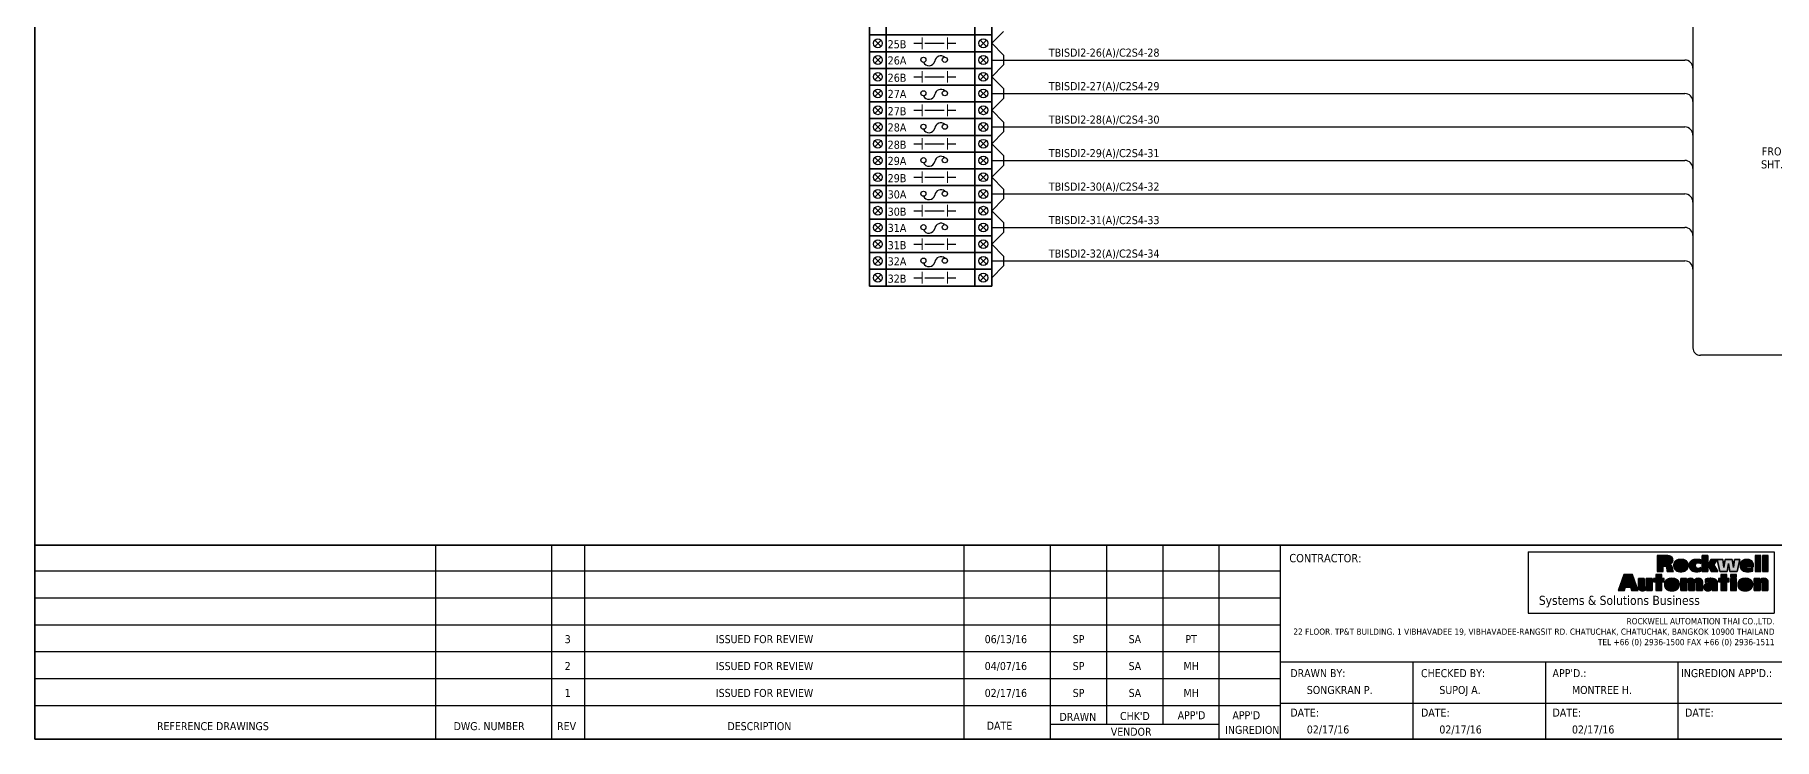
# Model space of a CAD drawing. Header units: millimetres. Extents: x 0 to 1792788, y -13 to 262234.
# Drawn here: x 792796 to 858367, y 92247 to 118815 of the extents above; entities that cross this region are included whole.
import ezdxf
from ezdxf.enums import TextEntityAlignment as Align

# ---------------------------------------------------------------- set-up
doc = ezdxf.new("R2010")
doc.units = ezdxf.units.MM
for name, color, linetype, lineweight in [('GT_1', 9, 'Continuous', 25), ('HELPPOINT', 7, 'Continuous', 25), ('MEMBER', 7, 'Continuous', 25), ('power', 7, 'Continuous', 25), ('RA_LOGO', 2, 'Continuous', 25)]:
    doc.layers.add(name, color=color, linetype=linetype, lineweight=lineweight)
doc.styles.add('Tahoma', font='')
doc.styles.get('Tahoma').set_extended_font_data('Tahoma')

# ---------------------------------------------------------------- blocks, each defined once
blk = doc.blocks.new('RA_LOGO1')
at = {"layer": 'RA_LOGO', "linetype": 'Continuous', "ltscale": 25.4}
for color, points in [(1, [(25.08, 13.7), (25.84, 13.7), (26.23, 13.67), (26.56, 13.54), (26.8, 13.24), (26.94, 12.83), (27.04, 12.29), (27.12, 11.7), (27.19, 11.14), (27.27, 10.68), (30.82, 10.68), (30.67, 11.15), (30.56, 11.68), (30.46, 12.24), (30.35, 12.8), (30.2, 13.35), (29.98, 13.85), (29.61, 14.28), (29.13, 14.61), (28.44, 14.82), (29, 14.99), (29.46, 15.19), (29.85, 15.46), (30.17, 15.78), (30.4, 16.18), (30.55, 16.64), (30.6, 17.18), (30.57, 17.62), (30.48, 18.01), (30.32, 18.35), (30.11, 18.65), (29.84, 18.9), (29.51, 19.1), (29.14, 19.27), (28.72, 19.39), (28.24, 19.48), (27.73, 19.53), (27.17, 19.55), (21.67, 19.55), (21.67, 10.68), (25.08, 10.68)]), (1, [(50.11, 19.54), (46.91, 19.54), (46.91, 10.68), (50.11, 10.68), (50.11, 14.38)]), (1, [(76.39, 10.68), (79.51, 10.68), (79.51, 19.54), (76.39, 19.54)]), (1, [(83.61, 19.54), (80.49, 19.54), (80.49, 10.68), (83.61, 10.68)]), (1, [(24.93, 15.68), (24.93, 17.57), (25.87, 17.57), (26.51, 17.51), (27, 17.24), (27.2, 16.65), (27.08, 16.12), (26.77, 15.83), (26.32, 15.71), (25.82, 15.68)]), (1, [(33.03, 17.18), (32.63, 17.03), (32.27, 16.84), (31.96, 16.62), (31.68, 16.36), (31.45, 16.07), (31.25, 15.75), (31.1, 15.39), (31, 15), (30.93, 14.57), (30.91, 14.11), (30.93, 13.67), (30.98, 13.25), (31.08, 12.86), (31.21, 12.5), (31.38, 12.17), (31.58, 11.87), (31.82, 11.59), (32.1, 11.35), (32.41, 11.13), (32.76, 10.95), (33.14, 10.8), (33.56, 10.69), (34.01, 10.6), (34.49, 10.55), (35.01, 10.53), (35.53, 10.55), (36.01, 10.6), (36.46, 10.69), (36.88, 10.8), (37.26, 10.95), (37.61, 11.13), (37.92, 11.35), (38.2, 11.59), (38.44, 11.87), (38.65, 12.17), (38.82, 12.5), (38.95, 12.86), (39.05, 13.25), (39.11, 13.67), (39.12, 14.11), (39.1, 14.57), (39.04, 15), (38.93, 15.39), (38.78, 15.75), (38.58, 16.07), (38.34, 16.36), (38.07, 16.62), (37.75, 16.84), (37.39, 17.03), (36.99, 17.18), (36.55, 17.3), (36.08, 17.38), (35.56, 17.44), (35.01, 17.45), (34.46, 17.44), (33.94, 17.38), (33.46, 17.3)]), (1, [(34.56, 15.35), (35.01, 15.55), (35.47, 15.35), (35.67, 14.84), (35.72, 14.11), (35.69, 13.44), (35.6, 12.91), (35.38, 12.56), (35.01, 12.43), (34.64, 12.56), (34.43, 12.91), (34.34, 13.44), (34.32, 14.11), (34.36, 14.84)]), (1, [(43.1, 14.6), (43.31, 15.02), (43.64, 15.31), (44.08, 15.49), (44.61, 15.55), (45.15, 15.51), (45.63, 15.39), (46.05, 15.22), (46.05, 17.18), (45.54, 17.3), (44.99, 17.38), (44.39, 17.44), (43.72, 17.45), (43.17, 17.44), (42.65, 17.38), (42.17, 17.3), (41.73, 17.18), (41.34, 17.03), (40.98, 16.84), (40.66, 16.62), (40.39, 16.36), (40.15, 16.07), (39.96, 15.75), (39.81, 15.39), (39.7, 15), (39.64, 14.57), (39.62, 14.11), (39.63, 13.67), (39.69, 13.25), (39.79, 12.86), (39.92, 12.5), (40.08, 12.17), (40.29, 11.87), (40.53, 11.59), (40.81, 11.35), (41.12, 11.13), (41.47, 10.95), (41.85, 10.8), (42.27, 10.69), (42.72, 10.6), (43.2, 10.55), (43.72, 10.53), (44.4, 10.55), (45, 10.61), (45.56, 10.72), (46.1, 10.86), (46.1, 12.83), (45.64, 12.61), (45.15, 12.48), (44.61, 12.43), (44.08, 12.5), (43.64, 12.71), (43.31, 13.04), (43.1, 13.5), (43.02, 14.06)]), (1, [(50.14, 14.38), (51.94, 10.68), (55.55, 10.68), (53.36, 14.38), (55.2, 17.31), (51.71, 17.31)]), (1, [(56.71, 10.68), (60.73, 10.68), (61.55, 15.18), (61.57, 15.18), (62.36, 10.68), (66.35, 10.68), (67.84, 17.31), (64.91, 17.31), (64.33, 12.97), (64.31, 12.97), (63.57, 17.31), (59.72, 17.31), (59.03, 12.97), (59.01, 12.97), (58.37, 17.31), (55.23, 17.31)]), (1, [(71.56, 10.55), (72.08, 10.53), (72.63, 10.54), (73.16, 10.57), (73.68, 10.62), (74.17, 10.7), (74.63, 10.79), (75.07, 10.91), (75.07, 12.63), (74.64, 12.45), (74.12, 12.32), (73.53, 12.23), (72.9, 12.21), (72.35, 12.23), (71.88, 12.33), (71.49, 12.51), (71.23, 12.8), (71.12, 13.23), (75.55, 13.23), (75.55, 13.62), (75.54, 14.09), (75.5, 14.54), (75.42, 14.96), (75.32, 15.36), (75.17, 15.73), (75, 16.07), (74.78, 16.37), (74.53, 16.65), (74.23, 16.88), (73.89, 17.08), (73.51, 17.24), (73.08, 17.36), (72.6, 17.43), (72.08, 17.45), (71.52, 17.43), (71, 17.38), (70.53, 17.3), (70.09, 17.18), (69.69, 17.02), (69.33, 16.84), (69.02, 16.62), (68.74, 16.36), (68.51, 16.07), (68.32, 15.75), (68.17, 15.39), (68.06, 15), (67.99, 14.58), (67.97, 14.12), (67.99, 13.67), (68.05, 13.26), (68.14, 12.87), (68.27, 12.5), (68.44, 12.17), (68.64, 11.87), (68.88, 11.59), (69.16, 11.35), (69.47, 11.14), (69.82, 10.95), (70.2, 10.8), (70.62, 10.69), (71.07, 10.6)]), (1, [(71.11, 14.63), (71.15, 15.19), (71.41, 15.7), (71.98, 15.93), (72.51, 15.7), (72.73, 15.19), (72.78, 14.63)]), (252, [(6.92, 1.95), (7.51, 0), (11.14, 0), (7.93, 9.01), (3.16, 9.01), (0, 0), (3.45, 0), (4, 1.95)]), (252, [(6.49, 4.11), (4.49, 4.11), (5.49, 7.12)]), (252, [(18.93, 6.73), (15.68, 6.73), (15.68, 2.85), (15.66, 2.44), (15.51, 2.08), (15.1, 1.93), (14.7, 2.08), (14.55, 2.44), (14.53, 2.85), (14.53, 6.73), (11.28, 6.73), (11.28, 2.05), (11.31, 1.58), (11.4, 1.16), (11.57, 0.79), (11.81, 0.47), (12.13, 0.21), (12.54, 0.01), (13.04, -0.11), (13.64, -0.15), (14.18, -0.11), (14.7, 0.03), (15.16, 0.29), (15.55, 0.66), (15.86, 1.2), (15.86, 0), (18.93, 0)]), (252, [(24.29, 4.85), (25.69, 4.85), (25.69, 6.73), (24.29, 6.73), (24.29, 9.01), (21.03, 9.01), (21.03, 6.73), (19.65, 6.73), (19.65, 4.85), (21.03, 4.85), (21.03, 0), (24.29, 0)]), (252, [(28.96, -0.08), (29.45, -0.13), (29.98, -0.15), (30.5, -0.13), (30.99, -0.08), (31.45, 0.01), (31.87, 0.13), (32.26, 0.28), (32.62, 0.46), (32.93, 0.68), (33.22, 0.93), (33.46, 1.2), (33.67, 1.51), (33.85, 1.85), (33.98, 2.22), (34.08, 2.61), (34.14, 3.04), (34.16, 3.49), (34.13, 3.96), (34.07, 4.39), (33.95, 4.79), (33.8, 5.15), (33.6, 5.48), (33.36, 5.77), (33.08, 6.03), (32.76, 6.26), (32.39, 6.45), (31.99, 6.6), (31.54, 6.73), (31.06, 6.81), (30.54, 6.86), (29.98, 6.88), (29.41, 6.86), (28.89, 6.81), (28.4, 6.73), (27.96, 6.6), (27.56, 6.45), (27.19, 6.26), (26.87, 6.03), (26.59, 5.77), (26.35, 5.48), (26.16, 5.15), (26.01, 4.79), (25.9, 4.39), (25.83, 3.96), (25.81, 3.49), (25.83, 3.04), (25.89, 2.61), (25.98, 2.22), (26.11, 1.85), (26.28, 1.51), (26.49, 1.2), (26.74, 0.93), (27.02, 0.68), (27.33, 0.46), (27.69, 0.28), (28.07, 0.13), (28.5, 0.01)]), (252, [(29.6, 1.91), (29.39, 2.27), (29.29, 2.81), (29.27, 3.49), (29.31, 4.22), (29.51, 4.75), (29.98, 4.95), (30.44, 4.75), (30.65, 4.22), (30.69, 3.49), (30.67, 2.81), (30.57, 2.27), (30.35, 1.91), (29.98, 1.78)]), (252, [(38.22, 3.88), (38.24, 4.29), (38.39, 4.65), (38.8, 4.8), (39.2, 4.65), (39.35, 4.29), (39.37, 3.88), (39.37, 0), (42.62, 0), (42.62, 3.88), (42.64, 4.29), (42.79, 4.65), (43.19, 4.8), (43.61, 4.65), (43.76, 4.29), (43.78, 3.88), (43.78, 0), (47.03, 0), (47.03, 4.04), (47.03, 4.4), (47.01, 4.76), (46.98, 5.12), (46.91, 5.47), (46.81, 5.8), (46.64, 6.09), (46.42, 6.36), (46.12, 6.57), (45.73, 6.74), (45.25, 6.84), (44.66, 6.88), (44.14, 6.83), (43.61, 6.7), (43.12, 6.47), (42.73, 6.15), (42.48, 5.71), (42.24, 6.16), (41.88, 6.48), (41.42, 6.71), (40.91, 6.84), (40.37, 6.88), (39.87, 6.85), (39.4, 6.75), (38.98, 6.57), (38.61, 6.32), (38.3, 5.99), (38.04, 5.51), (38.04, 6.73), (34.97, 6.73), (34.97, 0), (38.22, 0)]), (252, [(47.83, 1.33), (47.98, 0.92), (48.22, 0.58), (48.54, 0.31), (48.91, 0.1), (49.33, -0.04), (49.78, -0.12), (50.24, -0.15), (50.78, -0.11), (51.28, 0.03), (51.73, 0.25), (52.12, 0.56), (52.46, 1.01), (52.46, 0), (55.48, 0), (55.48, 4.08), (55.45, 4.58), (55.35, 5.01), (55.2, 5.39), (54.99, 5.72), (54.74, 5.99), (54.45, 6.22), (54.12, 6.41), (53.76, 6.56), (53.39, 6.67), (52.99, 6.76), (52.59, 6.82), (52.18, 6.86), (51.77, 6.88), (51.36, 6.88), (50.68, 6.87), (50.11, 6.82), (49.59, 6.75), (49.09, 6.64), (48.55, 6.5), (48.55, 4.61), (49.06, 4.83), (49.62, 5.02), (50.21, 5.14), (50.8, 5.18), (51.29, 5.16), (51.75, 5.09), (52.14, 4.92), (52.41, 4.64), (52.51, 4.2), (52.15, 4.24), (51.71, 4.27), (51.25, 4.29), (50.8, 4.28), (50.36, 4.24), (49.92, 4.17), (49.49, 4.07), (49.09, 3.92), (48.73, 3.72), (48.41, 3.47), (48.15, 3.16), (47.95, 2.79), (47.82, 2.34), (47.77, 1.82)]), (252, [(50.74, 2.19), (50.97, 2.7), (51.52, 2.91), (52.19, 2.95), (52.51, 2.95), (52.51, 2.75), (52.4, 2.18), (52.06, 1.73), (51.51, 1.55), (51.08, 1.61), (50.83, 1.82)]), (252, [(57.34, 0), (60.59, 0), (60.59, 4.85), (61.99, 4.85), (61.99, 6.74), (60.59, 6.74), (60.59, 9.01), (57.34, 9.01), (57.34, 6.74), (55.95, 6.74), (55.95, 4.85), (57.34, 4.85)]), (252, [(66.02, 7.52), (66.02, 9), (62.76, 9), (62.76, 7.52)]), (252, [(62.76, 0), (66.02, 0), (66.02, 6.72), (62.76, 6.72)]), (252, [(69.87, -0.08), (70.36, -0.13), (70.88, -0.15), (71.41, -0.13), (71.9, -0.08), (72.36, 0.01), (72.78, 0.13), (73.17, 0.28), (73.53, 0.46), (73.84, 0.68), (74.13, 0.93), (74.37, 1.2), (74.58, 1.51), (74.76, 1.85), (74.89, 2.22), (74.99, 2.61), (75.05, 3.04), (75.06, 3.49), (75.04, 3.96), (74.98, 4.39), (74.86, 4.79), (74.71, 5.15), (74.51, 5.48), (74.27, 5.77), (73.99, 6.03), (73.67, 6.26), (73.3, 6.45), (72.9, 6.6), (72.45, 6.73), (71.97, 6.81), (71.45, 6.86), (70.88, 6.88), (70.32, 6.86), (69.8, 6.81), (69.31, 6.73), (68.87, 6.6), (68.47, 6.45), (68.1, 6.26), (67.78, 6.03), (67.5, 5.77), (67.26, 5.48), (67.07, 5.15), (66.92, 4.79), (66.81, 4.39), (66.74, 3.96), (66.72, 3.49), (66.74, 3.04), (66.79, 2.61), (66.89, 2.22), (67.02, 1.85), (67.19, 1.51), (67.4, 1.2), (67.65, 0.93), (67.93, 0.68), (68.24, 0.46), (68.6, 0.28), (68.98, 0.13), (69.41, 0.01)]), (252, [(70.51, 1.91), (70.3, 2.27), (70.2, 2.81), (70.18, 3.49), (70.22, 4.22), (70.42, 4.75), (70.88, 4.95), (71.35, 4.75), (71.56, 4.22), (71.6, 3.49), (71.58, 2.81), (71.48, 2.27), (71.26, 1.91), (70.88, 1.78)]), (252, [(79.16, 3.88), (79.18, 4.29), (79.33, 4.65), (79.74, 4.8), (80.15, 4.65), (80.29, 4.29), (80.31, 3.88), (80.31, 0), (83.57, 0), (83.57, 4.69), (83.53, 5.15), (83.44, 5.57), (83.27, 5.95), (83.03, 6.27), (82.71, 6.53), (82.3, 6.72), (81.8, 6.84), (81.2, 6.88), (80.66, 6.83), (80.15, 6.69), (79.68, 6.43), (79.29, 6.06), (78.98, 5.52), (78.98, 6.73), (75.91, 6.73), (75.91, 0), (79.16, 0)])]:
    blk.add_hatch(color=color, dxfattribs=at).paths.add_polyline_path(points, flags=0)
at = {"layer": 'RA_LOGO', "color": 1, "linetype": 'Continuous', "ltscale": 25.4}
for points in [[(29.14, 19.27), (28.72, 19.39), (28.24, 19.48), (27.73, 19.53), (27.17, 19.55), (21.67, 19.55), (21.67, 10.68), (25.08, 10.68), (25.08, 13.7), (25.84, 13.7), (26.23, 13.67), (26.56, 13.54), (26.8, 13.24), (26.94, 12.83), (27.04, 12.29), (27.12, 11.7), (27.19, 11.14), (27.27, 10.68), (30.82, 10.68), (30.67, 11.15), (30.56, 11.68), (30.46, 12.24), (30.35, 12.8), (30.2, 13.35), (29.98, 13.85), (29.61, 14.28), (29.13, 14.61), (28.48, 14.81), (28.48, 14.83), (29, 14.99), (29.46, 15.19), (29.85, 15.46), (30.17, 15.78), (30.4, 16.18), (30.55, 16.64), (30.6, 17.18), (30.57, 17.62), (30.48, 18.01), (30.32, 18.35), (30.11, 18.65), (29.84, 18.9), (29.51, 19.1)], [(25.08, 13.7), (25.84, 13.7), (26.23, 13.67), (26.56, 13.54), (26.8, 13.24), (26.94, 12.83), (27.04, 12.29), (27.12, 11.7), (27.19, 11.14), (27.27, 10.68), (30.82, 10.68), (30.67, 11.15), (30.56, 11.68), (30.46, 12.24), (30.35, 12.8), (30.2, 13.35), (29.98, 13.85), (29.61, 14.28), (29.13, 14.61), (28.44, 14.82), (29, 14.99), (29.46, 15.19), (29.85, 15.46), (30.17, 15.78), (30.4, 16.18), (30.55, 16.64), (30.6, 17.18), (30.57, 17.62), (30.48, 18.01), (30.32, 18.35), (30.11, 18.65), (29.84, 18.9), (29.51, 19.1), (29.14, 19.27), (28.72, 19.39), (28.24, 19.48), (27.73, 19.53), (27.17, 19.55), (21.67, 19.55), (21.67, 10.68), (25.08, 10.68)], [(50.11, 10.68), (46.91, 10.68), (46.91, 19.54), (50.11, 19.54), (50.11, 14.38), (50.14, 14.38), (50.11, 14.38)], [(50.11, 19.54), (46.91, 19.54), (46.91, 10.68), (50.11, 10.68), (50.11, 14.38)], [(76.39, 10.68), (79.51, 10.68), (79.51, 19.54), (76.39, 19.54)], [(76.39, 10.68), (79.51, 10.68), (79.51, 19.54), (76.39, 19.54)], [(80.49, 10.68), (83.61, 10.68), (83.61, 19.54), (80.49, 19.54)], [(83.61, 19.54), (80.49, 19.54), (80.49, 10.68), (83.61, 10.68)], [(24.93, 15.68), (24.93, 17.57), (25.87, 17.57), (26.51, 17.51), (27, 17.24), (27.2, 16.65), (27.08, 16.12), (26.77, 15.83), (26.32, 15.71), (25.82, 15.68)], [(25.82, 15.68), (24.93, 15.68), (24.93, 17.57), (25.87, 17.57), (26.51, 17.51), (27, 17.24), (27.2, 16.65), (27.08, 16.12), (26.77, 15.83), (26.32, 15.71)], [(36.99, 17.18), (36.55, 17.3), (36.08, 17.38), (35.56, 17.44), (35.01, 17.45), (34.46, 17.44), (33.94, 17.38), (33.46, 17.3), (33.03, 17.18), (32.63, 17.03), (32.27, 16.84), (31.96, 16.62), (31.68, 16.36), (31.45, 16.07), (31.25, 15.75), (31.1, 15.39), (31, 15), (30.93, 14.57), (30.91, 14.11), (30.91, 14.11), (30.93, 13.67), (30.98, 13.25), (31.08, 12.86), (31.21, 12.5), (31.38, 12.17), (31.58, 11.87), (31.82, 11.59), (32.1, 11.35), (32.41, 11.13), (32.76, 10.95), (33.14, 10.8), (33.56, 10.69), (34.01, 10.6), (34.49, 10.55), (35.01, 10.53), (35.53, 10.55), (36.01, 10.6), (36.46, 10.69), (36.88, 10.8), (37.26, 10.95), (37.61, 11.13), (37.92, 11.35), (38.2, 11.59), (38.44, 11.87), (38.65, 12.17), (38.82, 12.5), (38.95, 12.86), (39.05, 13.25), (39.11, 13.67), (39.12, 14.11), (39.1, 14.57), (39.04, 15), (38.93, 15.39), (38.78, 15.75), (38.58, 16.07), (38.34, 16.36), (38.07, 16.62), (37.75, 16.84), (37.39, 17.03)], [(33.03, 17.18), (32.63, 17.03), (32.27, 16.84), (31.96, 16.62), (31.68, 16.36), (31.45, 16.07), (31.25, 15.75), (31.1, 15.39), (31, 15), (30.93, 14.57), (30.91, 14.11), (30.93, 13.67), (30.98, 13.25), (31.08, 12.86), (31.21, 12.5), (31.38, 12.17), (31.58, 11.87), (31.82, 11.59), (32.1, 11.35), (32.41, 11.13), (32.76, 10.95), (33.14, 10.8), (33.56, 10.69), (34.01, 10.6), (34.49, 10.55), (35.01, 10.53), (35.53, 10.55), (36.01, 10.6), (36.46, 10.69), (36.88, 10.8), (37.26, 10.95), (37.61, 11.13), (37.92, 11.35), (38.2, 11.59), (38.44, 11.87), (38.65, 12.17), (38.82, 12.5), (38.95, 12.86), (39.05, 13.25), (39.11, 13.67), (39.12, 14.11), (39.1, 14.57), (39.04, 15), (38.93, 15.39), (38.78, 15.75), (38.58, 16.07), (38.34, 16.36), (38.07, 16.62), (37.75, 16.84), (37.39, 17.03), (36.99, 17.18), (36.55, 17.3), (36.08, 17.38), (35.56, 17.44), (35.01, 17.45), (34.46, 17.44), (33.94, 17.38), (33.46, 17.3)], [(34.32, 14.11), (34.36, 14.84), (34.56, 15.35), (35.01, 15.55), (35.47, 15.35), (35.67, 14.84), (35.72, 14.11), (35.69, 13.44), (35.6, 12.91), (35.38, 12.56), (35.01, 12.43), (34.64, 12.56), (34.43, 12.91), (34.34, 13.44)], [(34.56, 15.35), (35.01, 15.55), (35.47, 15.35), (35.67, 14.84), (35.72, 14.11), (35.69, 13.44), (35.6, 12.91), (35.38, 12.56), (35.01, 12.43), (34.64, 12.56), (34.43, 12.91), (34.34, 13.44), (34.32, 14.11), (34.36, 14.84)], [(42.65, 17.38), (43.17, 17.44), (43.72, 17.45), (44.39, 17.44), (44.99, 17.38), (45.54, 17.3), (46.05, 17.18), (46.05, 15.22), (45.63, 15.39), (45.15, 15.51), (44.61, 15.55), (44.08, 15.49), (43.64, 15.31), (43.31, 15.02), (43.1, 14.6), (43.02, 14.06), (43.1, 13.5), (43.31, 13.04), (43.64, 12.71), (44.08, 12.5), (44.61, 12.43), (45.15, 12.48), (45.64, 12.61), (46.1, 12.83), (46.1, 10.86), (45.56, 10.72), (45, 10.61), (44.4, 10.55), (43.72, 10.53), (43.2, 10.55), (42.72, 10.6), (42.27, 10.69), (41.85, 10.8), (41.47, 10.95), (41.12, 11.13), (40.81, 11.35), (40.53, 11.59), (40.29, 11.87), (40.08, 12.17), (39.92, 12.5), (39.79, 12.86), (39.69, 13.25), (39.63, 13.67), (39.62, 14.11), (39.64, 14.57), (39.7, 15), (39.81, 15.39), (39.96, 15.75), (40.15, 16.07), (40.39, 16.36), (40.66, 16.62), (40.98, 16.84), (41.34, 17.03), (41.73, 17.18), (42.17, 17.3)], [(43.1, 14.6), (43.31, 15.02), (43.64, 15.31), (44.08, 15.49), (44.61, 15.55), (45.15, 15.51), (45.63, 15.39), (46.05, 15.22), (46.05, 17.18), (45.54, 17.3), (44.99, 17.38), (44.39, 17.44), (43.72, 17.45), (43.17, 17.44), (42.65, 17.38), (42.17, 17.3), (41.73, 17.18), (41.34, 17.03), (40.98, 16.84), (40.66, 16.62), (40.39, 16.36), (40.15, 16.07), (39.96, 15.75), (39.81, 15.39), (39.7, 15), (39.64, 14.57), (39.62, 14.11), (39.63, 13.67), (39.69, 13.25), (39.79, 12.86), (39.92, 12.5), (40.08, 12.17), (40.29, 11.87), (40.53, 11.59), (40.81, 11.35), (41.12, 11.13), (41.47, 10.95), (41.85, 10.8), (42.27, 10.69), (42.72, 10.6), (43.2, 10.55), (43.72, 10.53), (44.4, 10.55), (45, 10.61), (45.56, 10.72), (46.1, 10.86), (46.1, 12.83), (45.64, 12.61), (45.15, 12.48), (44.61, 12.43), (44.08, 12.5), (43.64, 12.71), (43.31, 13.04), (43.1, 13.5), (43.02, 14.06)], [(50.14, 14.38), (51.94, 10.68), (55.55, 10.68), (53.36, 14.38), (55.2, 17.31), (51.71, 17.31)], [(51.94, 10.68), (50.14, 14.38), (51.71, 17.31), (55.2, 17.31), (53.36, 14.38), (55.55, 10.68)], [(62.36, 10.68), (61.57, 15.18), (61.55, 15.18), (60.73, 10.68), (56.71, 10.68), (55.23, 17.31), (58.37, 17.31), (59.01, 12.97), (59.03, 12.97), (59.72, 17.31), (63.57, 17.31), (64.31, 12.97), (64.33, 12.97), (64.91, 17.31), (67.84, 17.31), (66.35, 10.68)], [(56.71, 10.68), (60.73, 10.68), (61.55, 15.18), (61.57, 15.18), (62.36, 10.68), (66.35, 10.68), (67.84, 17.31), (64.91, 17.31), (64.33, 12.97), (64.31, 12.97), (63.57, 17.31), (59.72, 17.31), (59.03, 12.97), (59.01, 12.97), (58.37, 17.31), (55.23, 17.31)], [(71.56, 10.55), (72.08, 10.53), (72.63, 10.54), (73.16, 10.57), (73.68, 10.62), (74.17, 10.7), (74.63, 10.79), (75.07, 10.91), (75.07, 12.63), (74.64, 12.45), (74.12, 12.32), (73.53, 12.23), (72.9, 12.21), (72.35, 12.23), (71.88, 12.33), (71.49, 12.51), (71.23, 12.8), (71.12, 13.23), (75.55, 13.23), (75.55, 13.62), (75.54, 14.09), (75.5, 14.54), (75.42, 14.96), (75.32, 15.36), (75.17, 15.73), (75, 16.07), (74.78, 16.37), (74.53, 16.65), (74.23, 16.88), (73.89, 17.08), (73.51, 17.24), (73.08, 17.36), (72.6, 17.43), (72.08, 17.45), (71.52, 17.43), (71, 17.38), (70.53, 17.3), (70.09, 17.18), (69.69, 17.02), (69.33, 16.84), (69.02, 16.62), (68.74, 16.36), (68.51, 16.07), (68.32, 15.75), (68.17, 15.39), (68.06, 15), (67.99, 14.58), (67.97, 14.12), (67.97, 14.12), (67.99, 13.67), (68.05, 13.26), (68.14, 12.87), (68.27, 12.5), (68.44, 12.17), (68.64, 11.87), (68.88, 11.59), (69.16, 11.35), (69.47, 11.14), (69.82, 10.95), (70.2, 10.8), (70.62, 10.69), (71.07, 10.6)], [(71.56, 10.55), (72.08, 10.53), (72.63, 10.54), (73.16, 10.57), (73.68, 10.62), (74.17, 10.7), (74.63, 10.79), (75.07, 10.91), (75.07, 12.63), (74.64, 12.45), (74.12, 12.32), (73.53, 12.23), (72.9, 12.21), (72.35, 12.23), (71.88, 12.33), (71.49, 12.51), (71.23, 12.8), (71.12, 13.23), (75.55, 13.23), (75.55, 13.62), (75.54, 14.09), (75.5, 14.54), (75.42, 14.96), (75.32, 15.36), (75.17, 15.73), (75, 16.07), (74.78, 16.37), (74.53, 16.65), (74.23, 16.88), (73.89, 17.08), (73.51, 17.24), (73.08, 17.36), (72.6, 17.43), (72.08, 17.45), (71.52, 17.43), (71, 17.38), (70.53, 17.3), (70.09, 17.18), (69.69, 17.02), (69.33, 16.84), (69.02, 16.62), (68.74, 16.36), (68.51, 16.07), (68.32, 15.75), (68.17, 15.39), (68.06, 15), (67.99, 14.58), (67.97, 14.12), (67.99, 13.67), (68.05, 13.26), (68.14, 12.87), (68.27, 12.5), (68.44, 12.17), (68.64, 11.87), (68.88, 11.59), (69.16, 11.35), (69.47, 11.14), (69.82, 10.95), (70.2, 10.8), (70.62, 10.69), (71.07, 10.6)], [(72.78, 14.63), (71.11, 14.63), (71.15, 15.19), (71.41, 15.7), (71.98, 15.93), (72.51, 15.7), (72.73, 15.19)], [(71.11, 14.63), (71.15, 15.19), (71.41, 15.7), (71.98, 15.93), (72.51, 15.7), (72.73, 15.19), (72.78, 14.63)]]:
    blk.add_lwpolyline(points, close=True, dxfattribs=at)
at = {"layer": 'RA_LOGO', "color": 252, "linetype": 'Continuous', "ltscale": 25.4}
for points in [[(7.51, 0), (11.14, 0), (7.93, 9.01), (3.16, 9.01), (0, 0), (3.45, 0), (4, 1.95), (6.92, 1.95)], [(6.92, 1.95), (7.51, 0), (11.14, 0), (7.93, 9.01), (3.16, 9.01), (0, 0), (3.45, 0), (4, 1.95)], [(6.49, 4.11), (4.49, 4.11), (5.49, 7.12)], [(5.48, 7.08), (5.51, 7.08), (6.49, 4.11), (4.49, 4.11)], [(11.57, 0.79), (11.4, 1.16), (11.31, 1.58), (11.28, 2.05), (11.28, 6.73), (14.53, 6.73), (14.53, 2.85), (14.55, 2.44), (14.7, 2.08), (15.1, 1.93), (15.51, 2.08), (15.66, 2.44), (15.68, 2.85), (15.68, 6.73), (18.93, 6.73), (18.93, 0), (15.86, 0), (15.86, 1.16), (15.84, 1.16), (15.55, 0.66), (15.16, 0.29), (14.7, 0.03), (14.18, -0.11), (13.64, -0.15), (13.04, -0.11), (12.54, 0.01), (12.13, 0.21), (11.81, 0.47)], [(18.93, 6.73), (15.68, 6.73), (15.68, 2.85), (15.66, 2.44), (15.51, 2.08), (15.1, 1.93), (14.7, 2.08), (14.55, 2.44), (14.53, 2.85), (14.53, 6.73), (11.28, 6.73), (11.28, 2.05), (11.31, 1.58), (11.4, 1.16), (11.57, 0.79), (11.81, 0.47), (12.13, 0.21), (12.54, 0.01), (13.04, -0.11), (13.64, -0.15), (14.18, -0.11), (14.7, 0.03), (15.16, 0.29), (15.55, 0.66), (15.86, 1.2), (15.86, 0), (18.93, 0)], [(24.29, 4.85), (25.69, 4.85), (25.69, 6.73), (24.29, 6.73), (24.29, 9.01), (21.03, 9.01), (21.03, 6.73), (19.65, 6.73), (19.65, 4.85), (21.03, 4.85), (21.03, 0), (24.29, 0)], [(24.29, 4.85), (25.69, 4.85), (25.69, 6.73), (24.29, 6.73), (24.29, 9.01), (21.03, 9.01), (21.03, 6.73), (19.65, 6.73), (19.65, 4.85), (21.03, 4.85), (21.03, 0), (24.29, 0)], [(29.41, 6.86), (28.89, 6.81), (28.4, 6.73), (27.96, 6.6), (27.56, 6.45), (27.19, 6.26), (26.87, 6.03), (26.59, 5.77), (26.35, 5.48), (26.16, 5.15), (26.01, 4.79), (25.9, 4.39), (25.83, 3.96), (25.81, 3.49), (25.81, 3.49), (25.83, 3.04), (25.89, 2.61), (25.98, 2.22), (26.11, 1.85), (26.28, 1.51), (26.49, 1.2), (26.74, 0.93), (27.02, 0.68), (27.33, 0.46), (27.69, 0.28), (28.07, 0.13), (28.5, 0.01), (28.96, -0.08), (29.45, -0.13), (29.98, -0.15), (30.5, -0.13), (30.99, -0.08), (31.45, 0.01), (31.87, 0.13), (32.26, 0.28), (32.62, 0.46), (32.93, 0.68), (33.22, 0.93), (33.46, 1.2), (33.67, 1.51), (33.85, 1.85), (33.98, 2.22), (34.08, 2.61), (34.14, 3.04), (34.16, 3.49), (34.16, 3.49), (34.13, 3.96), (34.07, 4.39), (33.95, 4.79), (33.8, 5.15), (33.6, 5.48), (33.36, 5.77), (33.08, 6.03), (32.76, 6.26), (32.39, 6.45), (31.99, 6.6), (31.54, 6.73), (31.06, 6.81), (30.54, 6.86), (29.98, 6.88), (29.98, 6.88)], [(28.96, -0.08), (29.45, -0.13), (29.98, -0.15), (30.5, -0.13), (30.99, -0.08), (31.45, 0.01), (31.87, 0.13), (32.26, 0.28), (32.62, 0.46), (32.93, 0.68), (33.22, 0.93), (33.46, 1.2), (33.67, 1.51), (33.85, 1.85), (33.98, 2.22), (34.08, 2.61), (34.14, 3.04), (34.16, 3.49), (34.13, 3.96), (34.07, 4.39), (33.95, 4.79), (33.8, 5.15), (33.6, 5.48), (33.36, 5.77), (33.08, 6.03), (32.76, 6.26), (32.39, 6.45), (31.99, 6.6), (31.54, 6.73), (31.06, 6.81), (30.54, 6.86), (29.98, 6.88), (29.41, 6.86), (28.89, 6.81), (28.4, 6.73), (27.96, 6.6), (27.56, 6.45), (27.19, 6.26), (26.87, 6.03), (26.59, 5.77), (26.35, 5.48), (26.16, 5.15), (26.01, 4.79), (25.9, 4.39), (25.83, 3.96), (25.81, 3.49), (25.83, 3.04), (25.89, 2.61), (25.98, 2.22), (26.11, 1.85), (26.28, 1.51), (26.49, 1.2), (26.74, 0.93), (27.02, 0.68), (27.33, 0.46), (27.69, 0.28), (28.07, 0.13), (28.5, 0.01)], [(29.27, 3.49), (29.31, 4.22), (29.51, 4.75), (29.98, 4.95), (30.44, 4.75), (30.65, 4.22), (30.69, 3.49), (30.67, 2.81), (30.57, 2.27), (30.35, 1.91), (29.98, 1.78), (29.6, 1.91), (29.39, 2.27), (29.29, 2.81)], [(29.6, 1.91), (29.39, 2.27), (29.29, 2.81), (29.27, 3.49), (29.31, 4.22), (29.51, 4.75), (29.98, 4.95), (30.44, 4.75), (30.65, 4.22), (30.69, 3.49), (30.67, 2.81), (30.57, 2.27), (30.35, 1.91), (29.98, 1.78)], [(39.35, 4.29), (39.2, 4.65), (38.8, 4.8), (38.39, 4.65), (38.24, 4.29), (38.22, 3.88), (38.22, 0), (34.97, 0), (34.97, 6.73), (38.04, 6.73), (38.04, 5.56), (38.06, 5.56), (38.3, 5.99), (38.61, 6.32), (38.98, 6.57), (39.4, 6.75), (39.87, 6.85), (40.37, 6.88), (40.91, 6.84), (41.42, 6.71), (41.88, 6.48), (42.24, 6.16), (42.47, 5.73), (42.49, 5.73), (42.73, 6.15), (43.12, 6.47), (43.61, 6.7), (44.14, 6.83), (44.66, 6.88), (45.25, 6.84), (45.73, 6.74), (46.12, 6.57), (46.42, 6.36), (46.64, 6.09), (46.81, 5.8), (46.91, 5.47), (46.98, 5.12), (47.01, 4.76), (47.03, 4.4), (47.03, 4.04), (47.03, 0), (43.78, 0), (43.78, 3.88), (43.76, 4.29), (43.61, 4.65), (43.19, 4.8), (42.79, 4.65), (42.64, 4.29), (42.62, 3.88), (42.62, 0), (39.37, 0), (39.37, 3.88)], [(38.22, 3.88), (38.24, 4.29), (38.39, 4.65), (38.8, 4.8), (39.2, 4.65), (39.35, 4.29), (39.37, 3.88), (39.37, 0), (42.62, 0), (42.62, 3.88), (42.64, 4.29), (42.79, 4.65), (43.19, 4.8), (43.61, 4.65), (43.76, 4.29), (43.78, 3.88), (43.78, 0), (47.03, 0), (47.03, 4.04), (47.03, 4.4), (47.01, 4.76), (46.98, 5.12), (46.91, 5.47), (46.81, 5.8), (46.64, 6.09), (46.42, 6.36), (46.12, 6.57), (45.73, 6.74), (45.25, 6.84), (44.66, 6.88), (44.14, 6.83), (43.61, 6.7), (43.12, 6.47), (42.73, 6.15), (42.48, 5.71), (42.24, 6.16), (41.88, 6.48), (41.42, 6.71), (40.91, 6.84), (40.37, 6.88), (39.87, 6.85), (39.4, 6.75), (38.98, 6.57), (38.61, 6.32), (38.3, 5.99), (38.04, 5.51), (38.04, 6.73), (34.97, 6.73), (34.97, 0), (38.22, 0)], [(50.11, 6.82), (49.59, 6.75), (49.09, 6.64), (48.55, 6.5), (48.55, 4.61), (49.06, 4.83), (49.62, 5.02), (50.21, 5.14), (50.8, 5.18), (51.29, 5.16), (51.75, 5.09), (52.14, 4.92), (52.41, 4.64), (52.51, 4.2), (52.15, 4.24), (51.71, 4.27), (51.25, 4.29), (50.8, 4.28), (50.36, 4.24), (49.92, 4.17), (49.49, 4.07), (49.09, 3.92), (48.73, 3.72), (48.41, 3.47), (48.15, 3.16), (47.95, 2.79), (47.82, 2.34), (47.77, 1.82), (47.77, 1.82), (47.83, 1.33), (47.98, 0.92), (48.22, 0.58), (48.54, 0.31), (48.91, 0.1), (49.33, -0.04), (49.78, -0.12), (50.24, -0.15), (50.78, -0.11), (51.28, 0.03), (51.73, 0.25), (52.12, 0.56), (52.43, 0.97), (52.46, 0.97), (52.46, 0), (55.48, 0), (55.48, 4.08), (55.45, 4.58), (55.35, 5.01), (55.2, 5.39), (54.99, 5.72), (54.74, 5.99), (54.45, 6.22), (54.12, 6.41), (53.76, 6.56), (53.39, 6.67), (52.99, 6.76), (52.59, 6.82), (52.18, 6.86), (51.77, 6.88), (51.36, 6.88), (50.68, 6.87)], [(47.83, 1.33), (47.98, 0.92), (48.22, 0.58), (48.54, 0.31), (48.91, 0.1), (49.33, -0.04), (49.78, -0.12), (50.24, -0.15), (50.78, -0.11), (51.28, 0.03), (51.73, 0.25), (52.12, 0.56), (52.46, 1.01), (52.46, 0), (55.48, 0), (55.48, 4.08), (55.45, 4.58), (55.35, 5.01), (55.2, 5.39), (54.99, 5.72), (54.74, 5.99), (54.45, 6.22), (54.12, 6.41), (53.76, 6.56), (53.39, 6.67), (52.99, 6.76), (52.59, 6.82), (52.18, 6.86), (51.77, 6.88), (51.36, 6.88), (50.68, 6.87), (50.11, 6.82), (49.59, 6.75), (49.09, 6.64), (48.55, 6.5), (48.55, 4.61), (49.06, 4.83), (49.62, 5.02), (50.21, 5.14), (50.8, 5.18), (51.29, 5.16), (51.75, 5.09), (52.14, 4.92), (52.41, 4.64), (52.51, 4.2), (52.15, 4.24), (51.71, 4.27), (51.25, 4.29), (50.8, 4.28), (50.36, 4.24), (49.92, 4.17), (49.49, 4.07), (49.09, 3.92), (48.73, 3.72), (48.41, 3.47), (48.15, 3.16), (47.95, 2.79), (47.82, 2.34), (47.77, 1.82)], [(50.74, 2.19), (50.97, 2.7), (51.52, 2.91), (52.19, 2.95), (52.51, 2.95), (52.51, 2.75), (52.4, 2.18), (52.06, 1.73), (51.51, 1.55), (51.08, 1.61), (50.83, 1.82)], [(52.51, 2.75), (52.4, 2.18), (52.06, 1.73), (51.51, 1.55), (51.08, 1.61), (50.83, 1.82), (50.74, 2.19), (50.97, 2.7), (51.52, 2.91), (52.19, 2.95), (52.51, 2.95)], [(60.59, 0), (60.59, 4.85), (61.99, 4.85), (61.99, 6.74), (60.59, 6.74), (60.59, 9.01), (57.34, 9.01), (57.34, 6.74), (55.95, 6.74), (55.95, 4.85), (57.34, 4.85), (57.34, 0)], [(57.34, 0), (60.59, 0), (60.59, 4.85), (61.99, 4.85), (61.99, 6.74), (60.59, 6.74), (60.59, 9.01), (57.34, 9.01), (57.34, 6.74), (55.95, 6.74), (55.95, 4.85), (57.34, 4.85)], [(66.02, 7.52), (66.02, 9), (62.76, 9), (62.76, 7.52)], [(62.76, 7.52), (66.02, 7.52), (66.02, 9), (62.76, 9)], [(62.76, 0), (66.02, 0), (66.02, 6.72), (62.76, 6.72)], [(62.76, 0), (66.02, 0), (66.02, 6.72), (62.76, 6.72)], [(72.9, 6.6), (72.45, 6.73), (71.97, 6.81), (71.45, 6.86), (70.88, 6.88), (70.32, 6.86), (69.8, 6.81), (69.31, 6.73), (68.87, 6.6), (68.47, 6.45), (68.1, 6.26), (67.78, 6.03), (67.5, 5.77), (67.26, 5.48), (67.07, 5.15), (66.92, 4.79), (66.81, 4.39), (66.74, 3.96), (66.72, 3.49), (66.72, 3.49), (66.74, 3.04), (66.79, 2.61), (66.89, 2.22), (67.02, 1.85), (67.19, 1.51), (67.4, 1.2), (67.65, 0.93), (67.93, 0.68), (68.24, 0.46), (68.6, 0.28), (68.98, 0.13), (69.41, 0.01), (69.87, -0.08), (70.36, -0.13), (70.88, -0.15), (71.41, -0.13), (71.9, -0.08), (72.36, 0.01), (72.78, 0.13), (73.17, 0.28), (73.53, 0.46), (73.84, 0.68), (74.13, 0.93), (74.37, 1.2), (74.58, 1.51), (74.76, 1.85), (74.89, 2.22), (74.99, 2.61), (75.05, 3.04), (75.06, 3.49), (75.06, 3.49), (75.04, 3.96), (74.98, 4.39), (74.86, 4.79), (74.71, 5.15), (74.51, 5.48), (74.27, 5.77), (73.99, 6.03), (73.67, 6.26), (73.3, 6.45)], [(69.87, -0.08), (70.36, -0.13), (70.88, -0.15), (71.41, -0.13), (71.9, -0.08), (72.36, 0.01), (72.78, 0.13), (73.17, 0.28), (73.53, 0.46), (73.84, 0.68), (74.13, 0.93), (74.37, 1.2), (74.58, 1.51), (74.76, 1.85), (74.89, 2.22), (74.99, 2.61), (75.05, 3.04), (75.06, 3.49), (75.04, 3.96), (74.98, 4.39), (74.86, 4.79), (74.71, 5.15), (74.51, 5.48), (74.27, 5.77), (73.99, 6.03), (73.67, 6.26), (73.3, 6.45), (72.9, 6.6), (72.45, 6.73), (71.97, 6.81), (71.45, 6.86), (70.88, 6.88), (70.32, 6.86), (69.8, 6.81), (69.31, 6.73), (68.87, 6.6), (68.47, 6.45), (68.1, 6.26), (67.78, 6.03), (67.5, 5.77), (67.26, 5.48), (67.07, 5.15), (66.92, 4.79), (66.81, 4.39), (66.74, 3.96), (66.72, 3.49), (66.74, 3.04), (66.79, 2.61), (66.89, 2.22), (67.02, 1.85), (67.19, 1.51), (67.4, 1.2), (67.65, 0.93), (67.93, 0.68), (68.24, 0.46), (68.6, 0.28), (68.98, 0.13), (69.41, 0.01)], [(70.18, 3.49), (70.22, 4.22), (70.42, 4.75), (70.88, 4.95), (71.35, 4.75), (71.56, 4.22), (71.6, 3.49), (71.58, 2.81), (71.48, 2.27), (71.26, 1.91), (70.88, 1.78), (70.51, 1.91), (70.3, 2.27), (70.2, 2.81)], [(70.51, 1.91), (70.3, 2.27), (70.2, 2.81), (70.18, 3.49), (70.22, 4.22), (70.42, 4.75), (70.88, 4.95), (71.35, 4.75), (71.56, 4.22), (71.6, 3.49), (71.58, 2.81), (71.48, 2.27), (71.26, 1.91), (70.88, 1.78)], [(79.18, 4.29), (79.16, 3.88), (79.16, 0), (75.91, 0), (75.91, 6.73), (78.98, 6.73), (78.98, 5.56), (79, 5.56), (79.29, 6.06), (79.68, 6.43), (80.15, 6.69), (80.66, 6.83), (81.2, 6.88), (81.8, 6.84), (82.3, 6.72), (82.71, 6.53), (83.03, 6.27), (83.27, 5.95), (83.44, 5.57), (83.53, 5.15), (83.57, 4.69), (83.57, 0), (80.31, 0), (80.31, 3.88), (80.29, 4.29), (80.15, 4.65), (79.74, 4.8), (79.33, 4.65)], [(79.16, 3.88), (79.18, 4.29), (79.33, 4.65), (79.74, 4.8), (80.15, 4.65), (80.29, 4.29), (80.31, 3.88), (80.31, 0), (83.57, 0), (83.57, 4.69), (83.53, 5.15), (83.44, 5.57), (83.27, 5.95), (83.03, 6.27), (82.71, 6.53), (82.3, 6.72), (81.8, 6.84), (81.2, 6.88), (80.66, 6.83), (80.15, 6.69), (79.68, 6.43), (79.29, 6.06), (78.98, 5.52), (78.98, 6.73), (75.91, 6.73), (75.91, 0), (79.16, 0)]]:
    blk.add_lwpolyline(points, close=True, dxfattribs=at)
blk = doc.blocks.new('TPA')
at = {"ltscale": 25.4}
for p, q in [((14356728, 12757470), (14356728, 12754838)), ((14356728, 12757470), (14367258, 12757470)), ((14367258, 12757470), (14367258, 12754838)), ((14356728, 12754838), (14367258, 12754838))]:
    blk.add_line(p, q, dxfattribs=at)
at = {"layer": 'GT_1', "color": 4, "ltscale": 25.4}
for p, q in [((14309938, 12749437), (14309938, 12757755)), ((14314900, 12749437), (14314900, 12757755)), ((14316319, 12749437), (14316319, 12757755)), ((14332560, 12749437), (14332560, 12757755)), ((14336263, 12749437), (14336263, 12757755)), ((14338674, 12750067), (14338674, 12757755)), ((14341086, 12750068), (14341086, 12757756)), ((14343490, 12749437), (14343490, 12757755)), ((14346116, 12749437), (14346116, 12757755)), ((14346116, 12756634), (14292753, 12756634)), ((14346116, 12755485), (14292753, 12755485)), ((14346116, 12754332), (14292753, 12754332)), ((14346116, 12753180), (14292753, 12753180)), ((14368833, 12752737), (14346116, 12752737)), ((14351795, 12749437), (14351795, 12752737)), ((14357475, 12749437), (14357475, 12752737)), ((14363154, 12749437), (14363154, 12752737)), ((14346116, 12752028), (14292753, 12752028)), ((14346114, 12750875), (14292753, 12750875)), ((14368833, 12750964), (14346116, 12750964)), ((14343490, 12750067), (14336263, 12750067))]:
    blk.add_line(p, q, dxfattribs=at)
at = {"layer": 'HELPPOINT', "color": 4, "lineweight": 35, "ltscale": 25.4}
for p, q in [((14292753, 12749437), (14292753, 12827491)), ((14292753, 12749437), (14292753, 12827491)), ((14405128, 12749437), (14292753, 12749437)), ((14405128, 12749437), (14292753, 12749437))]:
    blk.add_line(p, q, dxfattribs=at)
at = {"layer": 'MEMBER', "color": 4, "lineweight": 35, "ltscale": 25.4}
blk.add_line((14292753, 12757755), (14405128, 12757755), dxfattribs=at)
blk.add_line((14292753, 12757755), (14405128, 12757755), dxfattribs=at)
at = {"xscale": 76.7727272878401, "yscale": 76.77272728795651, "zscale": 76.7727272878401}
blk.add_blockref('RA_LOGO1', (14360581, 12755805), dxfattribs=at)
at = {"color": 7, "style": 'Tahoma'}
blk.add_text('Systems & Solutions Business', height=390.01, dxfattribs=at).set_placement((14357181, 12755584), align=Align.TOP_LEFT)
at = {"color": 4, "insert": (14367280, 12754629), "char_height": 268.15, "attachment_point": 3, "style": 'Tahoma'}
blk.add_mtext('ROCKWELL AUTOMATION THAI CO.,LTD.\\P22 FLOOR. TP&T BUILDING. 1 VIBHAVADEE 19, VIBHAVADEE-RANGSIT RD. CHATUCHAK, CHATUCHAK, BANGKOK 10900 THAILAND\\PTEL +66 (0) 2936-1500 FAX +66 (0) 2936-1511', dxfattribs=at)
at = {"layer": 'MEMBER', "color": 4, "style": 'Tahoma'}
for s, height, p in [('CONTRACTOR:', 356.48, (14346493, 12757021)), ('DRAWN BY:', 342.8, (14346536, 12752097)), ('CHECKED BY:', 342.77, (14352135, 12752097)), ("APP'D.:", 342.8, (14357769, 12752097)), ("INGREDION APP'D.:", 342.77, (14363275, 12752097)), ('SONGKRAN P.', 342.77, (14347243, 12751377)), ('SUPOJ A.', 342.8, (14352921, 12751377)), ('MONTREE H.', 342.8, (14358601, 12751377)), ('DRAWN', 342.8, (14336649, 12750224)), ("CHK'D", 342.8, (14339241, 12750260)), ("APP'D", 342.8, (14341710, 12750294)), ("APP'D", 342.8, (14344056, 12750294)), ('DATE:', 342.8, (14346536, 12750407)), ('DATE:', 342.8, (14352135, 12750407)), ('DATE:', 342.8, (14357769, 12750407)), ('DATE:', 342.8, (14363448, 12750407)), ('REFERENCE DRAWINGS', 342.77, (14297988, 12749826)), ('DWG. NUMBER', 342.77, (14310694, 12749826)), ('REV', 342.8, (14315126, 12749826)), ('DESCRIPTION', 342.77, (14322425, 12749826)), ('DATE', 342.8, (14333532, 12749847)), ('VENDOR', 342.8, (14338846, 12749586)), ('INGREDION', 342.8, (14343744, 12749668)), ('02/17/16', 342.8, (14347243, 12749683)), ('02/17/16', 342.8, (14352921, 12749683)), ('02/17/16', 342.8, (14358601, 12749683))]:
    blk.add_text(s, height=height, dxfattribs=at).set_placement(p)
for s, height, p in [('3', 343, (14315582, 12753726)), ('ISSUED FOR REVIEW', 342.77, (14324013, 12753726)), ('06/13/16', 342.8, (14334352, 12753726)), ('SP', 342.8, (14337466, 12753726)), ('SA', 342.8, (14339877, 12753726)), ('PT', 342.8, (14342288, 12753726)), ('2', 343, (14315582, 12752574)), ('ISSUED FOR REVIEW', 342.77, (14324013, 12752574)), ('04/07/16', 342.8, (14334352, 12752574)), ('SP', 342.8, (14337466, 12752574)), ('SA', 342.8, (14339877, 12752574)), ('MH', 342.8, (14342288, 12752574)), ('1', 343, (14315582, 12751421)), ('ISSUED FOR REVIEW', 342.77, (14324013, 12751421)), ('02/17/16', 342.8, (14334352, 12751421)), ('SP', 342.8, (14337466, 12751421)), ('SA', 342.8, (14339877, 12751421)), ('MH', 342.8, (14342288, 12751421))]:
    blk.add_text(s, height=height, dxfattribs=at).set_placement(p, align=Align.MIDDLE_CENTER)

msp = doc.modelspace()

# ---------------------------------------------------------------- linework, layer by layer
at = {"color": 4, "ltscale": 25.4}
for p, q in [((855303, 149132), (855303, 107008)), ((828869, 117863), (854998, 117863)), ((828869, 116600), (854998, 116600)), ((828869, 115337), (854998, 115337)), ((828869, 114074), (854998, 114074)), ((828869, 112811), (854998, 112811)), ((828869, 111548), (854998, 111548)), ((828869, 110285), (854998, 110285)), ((885790, 106727), (855584, 106727))]:
    msp.add_line(p, q, dxfattribs=at)
at = {"color": 7, "lineweight": 9, "ltscale": 25.4}
for p, q in [((826249, 118277), (826249, 118711)), ((827203, 118277), (827203, 118711)), ((826249, 117014), (826249, 117448)), ((827203, 117014), (827203, 117448)), ((826249, 115751), (826249, 116185)), ((827203, 115751), (827203, 116185)), ((826249, 114489), (826249, 114922)), ((827203, 114489), (827203, 114922)), ((826249, 113226), (826249, 113659)), ((827203, 113226), (827203, 113659)), ((826249, 111963), (826249, 112396)), ((827203, 111963), (827203, 112396)), ((826249, 110700), (826249, 111133)), ((827203, 110700), (827203, 111133)), ((826249, 109437), (826249, 109870)), ((827203, 109437), (827203, 109870))]:
    msp.add_line(p, q, dxfattribs=at)
at = {"color": 1, "ltscale": 25.4}
for p, q in [((828869, 118494), (829316, 118941)), ((828869, 118494), (829316, 118048)), ((829316, 118048), (829316, 117678)), ((824697, 117980), (824462, 117745)), ((824462, 117980), (824697, 117745)), ((828436, 117980), (828671, 117745)), ((828671, 117980), (828436, 117745)), ((828869, 117231), (829316, 117678)), ((824697, 116717), (824462, 116482)), ((824462, 116717), (824697, 116482)), ((828436, 116717), (828671, 116482)), ((828671, 116717), (828436, 116482)), ((828869, 117231), (829316, 116785)), ((829316, 116785), (829316, 116415)), ((828869, 115968), (829316, 116415)), ((824697, 115454), (824462, 115219)), ((824462, 115454), (824697, 115219)), ((828436, 115454), (828671, 115219)), ((828671, 115454), (828436, 115219)), ((828869, 115968), (829316, 115522)), ((829316, 115522), (829316, 115152)), ((828869, 114705), (829316, 115152)), ((824697, 114191), (824462, 113956)), ((824462, 114191), (824697, 113956)), ((828436, 114191), (828671, 113956)), ((828671, 114191), (828436, 113956)), ((828869, 114705), (829316, 114259)), ((829316, 114259), (829316, 113889)), ((828869, 113442), (829316, 113889)), ((828869, 113442), (829316, 112996)), ((824697, 112928), (824462, 112693)), ((824462, 112928), (824697, 112693)), ((828436, 112928), (828671, 112693)), ((828671, 112928), (828436, 112693)), ((829316, 112996), (829316, 112626)), ((828869, 112179), (829316, 112626)), ((828869, 112179), (829316, 111733)), ((824697, 111665), (824462, 111430)), ((824462, 111665), (824697, 111430)), ((828436, 111665), (828671, 111430)), ((828671, 111665), (828436, 111430)), ((829316, 111733), (829316, 111363)), ((828869, 110916), (829316, 111363)), ((828869, 110916), (829316, 110470)), ((824697, 110402), (824462, 110167)), ((824462, 110402), (824697, 110167)), ((828436, 110402), (828671, 110167)), ((828671, 110402), (828436, 110167)), ((829316, 110470), (829316, 110100)), ((828869, 109653), (829316, 110100))]:
    msp.add_line(p, q, dxfattribs=at)
at = {"color": 7, "ltscale": 25.4}
for p, q in [((824697, 118612), (824462, 118377)), ((824462, 118612), (824697, 118377)), ((825930, 118494), (826249, 118494)), ((826349, 118494), (827075, 118494)), ((827203, 118494), (827521, 118494)), ((828436, 118612), (828671, 118377)), ((828671, 118612), (828436, 118377)), ((824697, 117349), (824462, 117114)), ((824462, 117349), (824697, 117114)), ((825930, 117231), (826249, 117231)), ((826349, 117231), (827075, 117231)), ((827203, 117231), (827521, 117231)), ((828436, 117349), (828671, 117114)), ((828671, 117349), (828436, 117114)), ((824697, 116086), (824462, 115851)), ((824462, 116086), (824697, 115851)), ((828436, 116086), (828671, 115851)), ((828671, 116086), (828436, 115851)), ((825930, 115968), (826249, 115968)), ((826349, 115968), (827075, 115968)), ((827203, 115968), (827521, 115968)), ((824697, 114823), (824462, 114588)), ((824462, 114823), (824697, 114588)), ((828436, 114823), (828671, 114588)), ((828671, 114823), (828436, 114588)), ((825930, 114705), (826249, 114705)), ((826349, 114705), (827075, 114705)), ((827203, 114705), (827521, 114705)), ((824697, 113560), (824462, 113325)), ((824462, 113560), (824697, 113325)), ((825930, 113442), (826249, 113442)), ((826349, 113442), (827075, 113442)), ((827203, 113442), (827521, 113442)), ((828436, 113560), (828671, 113325)), ((828671, 113560), (828436, 113325)), ((824697, 112297), (824462, 112062)), ((824462, 112297), (824697, 112062)), ((825930, 112179), (826249, 112179)), ((826349, 112179), (827075, 112179)), ((827203, 112179), (827521, 112179)), ((828436, 112297), (828671, 112062)), ((828671, 112297), (828436, 112062)), ((824697, 111034), (824462, 110799)), ((824462, 111034), (824697, 110799)), ((825930, 110916), (826249, 110916)), ((826349, 110916), (827075, 110916)), ((827203, 110916), (827521, 110916)), ((828436, 111034), (828671, 110799)), ((828671, 111034), (828436, 110799)), ((824697, 109771), (824462, 109536)), ((824462, 109771), (824697, 109536)), ((825930, 109653), (826249, 109653)), ((826349, 109653), (827075, 109653)), ((827203, 109653), (827521, 109653)), ((828436, 109771), (828671, 109536)), ((828671, 109771), (828436, 109536))]:
    msp.add_line(p, q, dxfattribs=at)
at = {"color": 1, "ltscale": 25.4}
for points in [[(824264, 118810), (824895, 118810), (824895, 119441), (824264, 119441)], [(824895, 118810), (828238, 118810), (828238, 119441), (824895, 119441)], [(828238, 118810), (828869, 118810), (828869, 119441), (828238, 119441)], [(824264, 117547), (824895, 117547), (824895, 118178), (824264, 118178)], [(824895, 117547), (828238, 117547), (828238, 118178), (824895, 118178)], [(828238, 117547), (828869, 117547), (828869, 118178), (828238, 118178)], [(824264, 116284), (824895, 116284), (824895, 116915), (824264, 116915)], [(824895, 116284), (828238, 116284), (828238, 116915), (824895, 116915)], [(828238, 116284), (828869, 116284), (828869, 116915), (828238, 116915)], [(824264, 115021), (824895, 115021), (824895, 115652), (824264, 115652)], [(824895, 115021), (828238, 115021), (828238, 115652), (824895, 115652)], [(828238, 115021), (828869, 115021), (828869, 115652), (828238, 115652)], [(824264, 113758), (824895, 113758), (824895, 114389), (824264, 114389)], [(824895, 113758), (828238, 113758), (828238, 114389), (824895, 114389)], [(828238, 113758), (828869, 113758), (828869, 114389), (828238, 114389)], [(824264, 112495), (824895, 112495), (824895, 113127), (824264, 113127)], [(824895, 112495), (828238, 112495), (828238, 113127), (824895, 113127)], [(828238, 112495), (828869, 112495), (828869, 113127), (828238, 113127)], [(824264, 111232), (824895, 111232), (824895, 111864), (824264, 111864)], [(824895, 111232), (828238, 111232), (828238, 111864), (824895, 111864)], [(828238, 111232), (828869, 111232), (828869, 111864), (828238, 111864)], [(824264, 109969), (824895, 109969), (824895, 110601), (824264, 110601)], [(824895, 109969), (828238, 109969), (828238, 110601), (824895, 110601)], [(828238, 109969), (828869, 109969), (828869, 110601), (828238, 110601)]]:
    msp.add_lwpolyline(points, close=True, dxfattribs=at)
at = {"color": 7, "lineweight": 30, "ltscale": 25.4}
for points in [[(824264, 119441), (828869, 119441), (828869, 118178), (824264, 118178), (824264, 119441)], [(824264, 118178), (828869, 118178), (828869, 116915), (824264, 116915), (824264, 118178)], [(824264, 116915), (828869, 116915), (828869, 115652), (824264, 115652), (824264, 116915)], [(824264, 115652), (828869, 115652), (828869, 114389), (824264, 114389), (824264, 115652)], [(824264, 114389), (828869, 114389), (828869, 113127), (824264, 113127), (824264, 114389)], [(824264, 113127), (828869, 113127), (828869, 111864), (824264, 111864), (824264, 113127)], [(824264, 111864), (828869, 111864), (828869, 110601), (824264, 110601), (824264, 111864)], [(824264, 110601), (828869, 110601), (828869, 109338), (824264, 109338), (824264, 110601)]]:
    msp.add_lwpolyline(points, dxfattribs=at)
at = {"color": 7, "ltscale": 25.4}
for points in [[(824264, 118178), (824895, 118178), (824895, 118810), (824264, 118810)], [(824895, 118178), (828238, 118178), (828238, 118810), (824895, 118810)], [(828238, 118178), (828869, 118178), (828869, 118810), (828238, 118810)], [(824264, 116915), (824895, 116915), (824895, 117547), (824264, 117547)], [(824895, 116915), (828238, 116915), (828238, 117547), (824895, 117547)], [(828238, 116915), (828869, 116915), (828869, 117547), (828238, 117547)], [(824264, 115652), (824895, 115652), (824895, 116284), (824264, 116284)], [(824895, 115652), (828238, 115652), (828238, 116284), (824895, 116284)], [(828238, 115652), (828869, 115652), (828869, 116284), (828238, 116284)], [(824264, 114389), (824895, 114389), (824895, 115021), (824264, 115021)], [(824895, 114389), (828238, 114389), (828238, 115021), (824895, 115021)], [(828238, 114389), (828869, 114389), (828869, 115021), (828238, 115021)], [(824264, 113127), (824895, 113127), (824895, 113758), (824264, 113758)], [(824895, 113127), (828238, 113127), (828238, 113758), (824895, 113758)], [(828238, 113127), (828869, 113127), (828869, 113758), (828238, 113758)], [(824264, 111864), (824895, 111864), (824895, 112495), (824264, 112495)], [(824895, 111864), (828238, 111864), (828238, 112495), (824895, 112495)], [(828238, 111864), (828869, 111864), (828869, 112495), (828238, 112495)], [(824264, 110601), (824895, 110601), (824895, 111232), (824264, 111232)], [(824895, 110601), (828238, 110601), (828238, 111232), (824895, 111232)], [(828238, 110601), (828869, 110601), (828869, 111232), (828238, 111232)], [(824264, 109338), (824895, 109338), (824895, 109969), (824264, 109969)], [(824895, 109338), (828238, 109338), (828238, 109969), (824895, 109969)], [(828238, 109338), (828869, 109338), (828869, 109969), (828238, 109969)]]:
    msp.add_lwpolyline(points, close=True, dxfattribs=at)
for centre in [(824579, 118494), (828554, 118494), (824579, 117231), (828554, 117231), (824579, 115968), (828554, 115968), (824579, 114705), (828554, 114705), (824579, 113442), (828554, 113442), (824579, 112179), (828554, 112179), (824579, 110916), (828554, 110916), (824579, 109653), (828554, 109653)]:
    msp.add_circle(centre, 166, dxfattribs=at)
at = {"color": 1, "ltscale": 25.4}
for centre in [(824579, 117863), (828554, 117863), (824579, 116600), (828554, 116600), (824579, 115337), (828554, 115337), (824579, 114074), (828554, 114074), (824579, 112811), (828554, 112811), (824579, 111548), (828554, 111548), (824579, 110285), (828554, 110285)]:
    msp.add_circle(centre, 166, dxfattribs=at)
at = {"color": 4, "ltscale": 25.4}
for centre, radius, start, end in [((854998, 117558), 305, 0, 90), ((854998, 116295), 305, 0, 90), ((854998, 115032), 305, 0, 90), ((854998, 113769), 305, 0, 90), ((854998, 112506), 305, 0, 90), ((854998, 111243), 305, 0, 90), ((854998, 109980), 305, 0, 90), ((855584, 107008), 281, 180.00018, 270.00001), ((855584, 107008), 281, 180, 270)]:
    msp.add_arc(centre, radius, start, end, dxfattribs=at)
at = {"layer": 'power', "color": 1, "ltscale": 25.4}
for centre in [(826294, 117872), (827104, 117872), (826294, 116610), (827104, 116610), (826294, 115347), (827104, 115347), (826294, 114084), (827104, 114084), (826294, 112821), (827104, 112821), (826294, 111558), (827104, 111558), (826294, 110295), (827104, 110295)]:
    msp.add_circle(centre, 96.7, dxfattribs=at)
for centre, radius, start, end in [((826501, 117877), 230, 206.16337, 346.03827), ((826957, 117786), 235, 51.13092, 171.32538), ((826957, 116523), 235, 51.13092, 171.32538), ((826501, 116614), 230, 206.16337, 346.03827), ((826957, 115260), 235, 51.13092, 171.32538), ((826501, 115351), 230, 206.16337, 346.03827), ((826957, 113997), 235, 51.13092, 171.32538), ((826501, 114089), 230, 206.16337, 346.03827), ((826957, 112735), 235, 51.13092, 171.32538), ((826501, 112826), 230, 206.16337, 346.03827), ((826501, 111563), 230, 206.16337, 346.03827), ((826957, 111472), 235, 51.13092, 171.32538), ((826501, 110300), 230, 206.16337, 346.03827), ((826957, 110209), 235, 51.13092, 171.32538)]:
    msp.add_arc(centre, radius, start, end, dxfattribs=at)

# ---------------------------------------------------------------- block references
at = {"xscale": 0.8800000000046566, "yscale": 0.8800000000046566, "zscale": 0.8800000000046566}
msp.add_blockref('TPA', (-11784826, -11127258), dxfattribs=at)

# ---------------------------------------------------------------- texts
at = {"color": 4, "style": 'Tahoma'}
for s, p in [('TBISDI2-26(A)/C2S4-28', (831023, 117989)), ('TBISDI2-27(A)/C2S4-29', (831023, 116726)), ('TBISDI2-28(A)/C2S4-30', (831023, 115463)), ('TBISDI2-29(A)/C2S4-31', (831023, 114200)), ('TBISDI2-30(A)/C2S4-32', (831023, 112937)), ('TBISDI2-31(A)/C2S4-33', (831023, 111674)), ('TBISDI2-32(A)/C2S4-34', (831023, 110412))]:
    msp.add_text(s, height=304.8, dxfattribs=at).set_placement(p)
at = {"color": 7, "style": 'Tahoma'}
for s, p in [('FROM TB0VA', (857901, 114265)), ('SHT.04', (857872, 113776))]:
    msp.add_text(s, height=304.8, dxfattribs=at).set_placement(p)
at = {"layer": 'power', "color": 7, "style": 'Tahoma'}
for s, p in [('25B', (825300, 118458)), ('26A', (825300, 117847)), ('26B', (825300, 117195)), ('27A', (825300, 116584)), ('27B', (825300, 115932)), ('28A', (825300, 115321)), ('28B', (825300, 114669)), ('29A', (825300, 114058)), ('29B', (825300, 113406)), ('30A', (825300, 112795)), ('30B', (825300, 112143)), ('31A', (825300, 111532)), ('31B', (825300, 110880)), ('32A', (825300, 110269)), ('32B', (825300, 109617))]:
    msp.add_text(s, height=305.3, dxfattribs=at).set_placement(p, align=Align.MIDDLE_CENTER)

doc.saveas('drawing.dxf')
